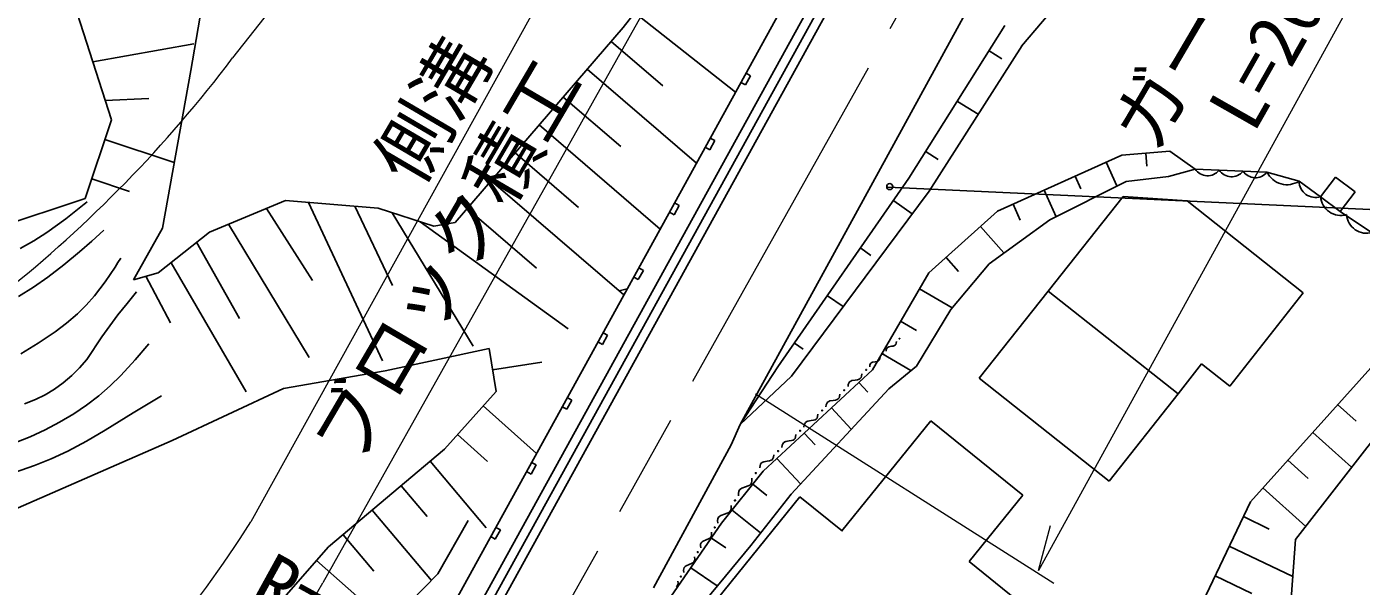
# Model space of a CAD drawing. Units: millimetres, scale not verified. Extents: x 40000 to 680000, y 20000 to 380000.
# Drawn here: x 190657 to 235256, y 286324 to 305020 of the extents above; entities that cross this region are included whole.
import ezdxf
from ezdxf.enums import TextEntityAlignment as Align

# ---------------------------------------------------------------- set-up
doc = ezdxf.new("R2010")
doc.units = ezdxf.units.MM
doc.header["$LTSCALE"] = 1000
doc.linetypes.add('CHAIN', pattern=[18.5, 12, -1.5, 3.5, -1.5])
for name, color, linetype, lineweight in [('M-BGD', 7, 'Continuous', 25), ('M-BMK', 2, 'CHAIN', 13), ('M-STR-HTXT', 7, 'Continuous', 13), ('M-STR-STRC', 7, 'Continuous', 25)]:
    doc.layers.add(name, color=color, linetype=linetype, lineweight=lineweight)
doc.styles.add('ＭＳ ゴシック', font='')
doc.styles.get('ＭＳ ゴシック').set_extended_font_data('MS Gothic')

msp = doc.modelspace()

# ---------------------------------------------------------------- linework, layer by layer
at = {"layer": 'M-BGD'}
for p, q in [((205166, 284575), (225214, 320914)), ((205426, 284425), (225477, 320769)), ((205687, 284276), (225739, 320624)), ((198078, 314699), (196137, 303552)), ((217514, 313807), (210589, 304996)), ((226390, 313446), (217584, 297353)), ((219987, 313067), (204455, 284889)), ((228437, 309716), (223899, 304368)), ((192247, 305784), (193487, 301910)), ((210974, 305485), (214347, 302834)), ((204978, 298475), (210589, 304996)), ((220139, 299963), (223342, 305058)), ((192867, 303847), (196237, 304445)), ((210188, 304530), (211916, 303044)), ((220812, 299528), (223919, 304395)), ((222816, 304214), (223240, 303950)), ((196137, 303552), (195200, 298292)), ((209387, 303599), (213037, 300458)), ((214680, 303075), (214849, 303382)), ((214849, 303382), (214695, 303466)), ((214526, 303160), (214680, 303075)), ((193281, 302555), (194742, 302621)), ((208585, 302667), (210508, 301013)), ((221763, 302524), (222451, 302096)), ((193487, 301910), (192610, 299276)), ((207784, 301736), (211825, 298258)), ((193268, 301251), (195589, 300478)), ((213485, 300908), (213654, 301214)), ((213654, 301214), (213501, 301299)), ((206982, 300804), (209100, 298981)), ((213332, 300992), (213485, 300908)), ((220711, 300835), (221112, 300585)), ((223103, 298854), (227251, 300723)), ((227251, 300723), (228862, 300862)), ((228056, 300792), (228093, 300366)), ((228862, 300862), (229702, 300257)), ((226733, 300489), (227089, 299698)), ((228812, 300019), (229702, 300257)), ((229702, 300257), (232104, 300158)), ((232104, 300158), (233176, 299858)), ((192830, 299935), (194087, 299516)), ((206181, 299873), (210613, 296059)), ((215763, 293658), (220139, 299963)), ((224852, 298571), (227397, 299853)), ((225695, 300022), (225884, 299604)), ((227397, 299853), (228812, 300019)), ((233176, 299858), (233897, 299339)), ((233897, 299339), (234395, 299998)), ((234395, 299998), (235045, 299507)), ((192610, 299276), (186799, 297356)), ((216209, 293341), (220812, 299528)), ((224658, 299555), (225055, 298673)), ((224792, 296184), (227297, 299348)), ((227297, 299348), (229437, 299203)), ((233897, 299339), (234546, 298848)), ((234546, 298848), (235045, 299507)), ((191961, 298606), (192578, 299090)), ((192578, 299090), (192625, 299127)), ((192625, 299127), (192676, 299168)), ((196761, 298159), (199301, 299214)), ((198666, 298950), (200203, 296544)), ((199301, 299214), (202398, 298956)), ((200075, 299149), (202546, 293860)), ((201624, 299020), (202884, 296371)), ((202398, 298956), (204267, 298351)), ((205379, 298941), (207693, 296950)), ((212137, 298825), (212290, 298740)), ((212290, 298740), (212459, 299047)), ((212459, 299047), (212306, 299131)), ((219632, 299199), (220247, 298769)), ((220803, 296797), (223103, 298854)), ((223621, 299087), (223860, 298557)), ((229437, 299203), (233317, 296132)), ((236494, 297547), (234546, 298848)), ((191330, 298149), (191961, 298606)), ((197396, 298422), (200100, 293970)), ((202865, 298805), (205573, 294350)), ((203800, 298503), (208748, 294926)), ((204267, 298351), (204978, 298475)), ((224852, 298571), (222822, 297103)), ((190895, 297869), (191330, 298149)), ((192830, 297859), (193238, 298227)), ((195200, 298292), (194230, 296568)), ((195052, 296793), (196761, 298159)), ((222528, 298340), (223315, 297460)), ((190442, 297614), (190895, 297869)), ((191899, 297059), (192422, 297499)), ((192422, 297499), (192830, 297859)), ((196333, 297817), (197763, 295268)), ((218526, 297616), (218867, 297378)), ((191360, 296647), (191899, 297059)), ((193608, 296991), (193704, 297139)), ((193704, 297139), (193800, 297287)), ((195479, 297135), (197987, 292816)), ((217584, 297353), (214497, 291729)), ((221378, 297311), (221796, 296845)), ((222822, 297103), (221534, 295570)), ((190879, 296315), (191360, 296647)), ((193275, 296501), (193608, 296991)), ((194230, 296568), (195052, 296793)), ((194641, 296681), (195460, 295129)), ((210942, 296657), (211095, 296573)), ((211095, 296573), (211264, 296879)), ((211264, 296879), (211111, 296964)), ((218917, 293558), (220803, 296797)), ((190382, 296009), (190879, 296315)), ((192921, 296032), (193275, 296501)), ((194013, 295777), (194328, 296159)), ((210457, 296193), (210726, 296266)), ((220489, 296257), (221578, 295623)), ((224792, 296184), (222490, 293275)), ((229131, 292751), (224792, 296184)), ((192352, 295426), (192647, 295719)), ((192647, 295719), (192921, 296032)), ((193704, 295391), (194013, 295777)), ((217421, 296033), (217941, 295669)), ((233317, 296132), (230859, 293010)), ((191990, 295115), (192352, 295426)), ((193172, 294657), (193704, 295391)), ((221534, 295570), (220394, 293683)), ((191044, 294450), (191607, 294826)), ((191607, 294826), (191990, 295115)), ((219860, 295178), (220392, 294868)), ((190461, 294096), (191044, 294450)), ((192664, 293905), (193172, 294657)), ((194281, 293886), (194743, 294426)), ((209747, 294490), (209901, 294405)), ((209901, 294405), (210070, 294712)), ((210070, 294712), (209916, 294796)), ((216316, 294450), (216599, 294252)), ((219612, 294350), (219651, 294364)), ((219651, 294364), (219676, 294379)), ((219676, 294379), (219699, 294406)), ((219699, 294406), (219712, 294444)), ((219712, 294444), (219720, 294501)), ((231550, 289148), (236545, 294713)), ((202640, 293519), (206115, 294267)), ((206115, 294267), (206341, 292838)), ((219153, 293892), (219166, 293930)), ((219166, 293930), (219174, 293987)), ((219232, 294098), (220207, 293530)), ((219374, 294175), (219381, 294230)), ((219381, 294230), (219391, 294263)), ((219391, 294263), (219413, 294294)), ((219413, 294294), (219444, 294316)), ((219444, 294316), (219470, 294327)), ((219470, 294327), (219551, 294342)), ((219551, 294342), (219612, 294350)), ((192163, 293363), (192425, 293624)), ((192425, 293624), (192664, 293905)), ((193805, 293366), (194281, 293886)), ((202640, 293519), (199239, 292938)), ((206228, 293553), (207872, 293812)), ((214497, 291729), (215763, 293658)), ((215269, 290173), (218917, 293558)), ((218828, 293660), (218835, 293716)), ((218835, 293716), (218845, 293749)), ((218845, 293749), (218867, 293780)), ((218867, 293780), (218898, 293801)), ((218898, 293801), (218924, 293813)), ((218924, 293813), (219005, 293827)), ((219005, 293827), (219066, 293836)), ((219066, 293836), (219105, 293850)), ((219105, 293850), (219130, 293865)), ((219130, 293865), (219153, 293892)), ((220394, 293683), (219471, 292926)), ((229920, 293753), (229131, 292751)), ((230859, 293010), (229920, 293753)), ((191581, 292909), (191881, 293124)), ((191881, 293124), (192163, 293363)), ((193070, 292691), (193448, 293017)), ((193448, 293017), (193805, 293366)), ((214497, 291729), (216209, 293341)), ((218103, 292994), (218113, 293068)), ((218113, 293068), (218128, 293111)), ((218128, 293111), (218158, 293153)), ((218158, 293153), (218199, 293181)), ((218199, 293181), (218234, 293195)), ((218234, 293195), (218342, 293214)), ((218342, 293214), (218424, 293225)), ((218424, 293225), (218476, 293242)), ((218461, 293135), (218762, 292811)), ((218476, 293242), (218509, 293262)), ((218509, 293262), (218540, 293298)), ((218540, 293298), (218558, 293348)), ((218558, 293348), (218570, 293424)), ((222490, 293275), (226828, 289842)), ((237134, 293141), (233055, 287884)), ((190946, 292565), (191269, 292723)), ((191269, 292723), (191581, 292909)), ((192657, 292375), (193070, 292691)), ((194218, 292119), (195159, 292693)), ((199239, 292938), (195518, 291194)), ((206341, 292838), (204620, 290909)), ((208875, 292544), (208721, 292629)), ((219471, 292926), (216198, 289405)), ((217740, 292565), (217773, 292585)), ((217773, 292585), (217804, 292621)), ((217804, 292621), (217823, 292671)), ((217823, 292671), (217835, 292747)), ((229131, 292751), (226828, 289842)), ((190579, 292422), (190946, 292565)), ((192228, 292086), (192657, 292375)), ((205911, 292355), (207694, 290764)), ((208553, 292322), (208706, 292237)), ((208706, 292237), (208875, 292544)), ((217367, 292317), (217377, 292391)), ((217377, 292391), (217392, 292434)), ((217392, 292434), (217422, 292476)), ((217422, 292476), (217463, 292504)), ((217463, 292504), (217498, 292518)), ((217498, 292518), (217606, 292537)), ((217549, 292289), (218213, 291573)), ((217606, 292537), (217688, 292548)), ((217688, 292548), (217740, 292565)), ((234464, 292394), (235080, 291841)), ((191277, 291554), (191758, 291805)), ((191758, 291805), (192228, 292086)), ((193277, 291539), (194218, 292119)), ((214200, 291048), (214497, 291729)), ((216631, 291640), (216641, 291714)), ((216641, 291714), (216656, 291757)), ((216656, 291757), (216686, 291799)), ((216686, 291799), (216727, 291827)), ((216727, 291827), (216762, 291841)), ((216762, 291841), (216870, 291860)), ((216870, 291860), (216952, 291871)), ((216952, 291871), (217004, 291888)), ((217004, 291888), (217037, 291908)), ((217037, 291908), (217068, 291944)), ((217068, 291944), (217087, 291994)), ((217087, 291994), (217099, 292070)), ((220872, 291849), (217899, 288176)), ((223940, 289366), (220872, 291849)), ((190258, 291121), (190771, 291323)), ((190771, 291323), (191277, 291554)), ((192656, 291175), (193277, 291539)), ((205050, 291391), (206052, 290497)), ((216301, 291231), (216332, 291267)), ((216332, 291267), (216351, 291317)), ((216351, 291317), (216363, 291393)), ((216637, 291442), (217000, 291051)), ((233631, 291466), (234930, 290301)), ((195518, 291194), (187118, 287529)), ((191473, 290583), (192026, 290839)), ((192026, 290839), (192656, 291175)), ((204620, 290909), (200747, 287639)), ((211608, 286269), (214200, 291048)), ((215895, 290963), (215905, 291037)), ((215905, 291037), (215920, 291080)), ((215920, 291080), (215950, 291122)), ((215950, 291122), (215991, 291150)), ((215991, 291150), (216026, 291164)), ((216026, 291164), (216134, 291183)), ((216134, 291183), (216216, 291194)), ((216216, 291194), (216268, 291211)), ((216268, 291211), (216301, 291231)), ((190252, 290124), (190912, 290356)), ((190912, 290356), (191473, 290583)), ((204136, 290500), (206010, 288280)), ((207511, 290070), (207680, 290377)), ((207680, 290377), (207527, 290461)), ((215159, 290286), (215169, 290360)), ((215169, 290360), (215184, 290403)), ((215184, 290403), (215214, 290445)), ((215214, 290445), (215255, 290473)), ((215255, 290473), (215290, 290487)), ((215290, 290487), (215398, 290506)), ((215398, 290506), (215480, 290517)), ((215480, 290517), (215532, 290534)), ((215532, 290534), (215565, 290554)), ((215565, 290554), (215596, 290590)), ((215596, 290590), (215615, 290640)), ((215615, 290640), (215627, 290716)), ((215725, 290596), (216514, 289745)), ((232799, 290539), (233482, 289926)), ((207358, 290155), (207511, 290070)), ((213879, 288434), (215269, 290173)), ((214892, 289845), (214890, 289933)), ((203168, 289683), (204035, 288655)), ((214444, 289438), (214451, 289490)), ((214451, 289490), (214477, 289543)), ((214477, 289543), (214519, 289584)), ((214519, 289584), (214555, 289607)), ((214555, 289607), (214674, 289650)), ((214674, 289650), (214765, 289678)), ((214765, 289678), (214820, 289708)), ((214820, 289708), (214853, 289737)), ((214853, 289737), (214882, 289784)), ((214882, 289784), (214892, 289845)), ((214921, 289738), (215394, 289361)), ((231967, 289611), (233398, 288327)), ((212602, 284509), (216492, 289315)), ((214195, 288931), (214193, 289019)), ((214447, 289352), (214444, 289438)), ((216198, 289405), (214850, 287693)), ((216492, 289315), (217915, 288163)), ((223940, 289366), (222149, 287153)), ((231550, 289148), (229660, 285188)), ((202200, 288865), (204180, 286519)), ((213747, 288524), (213754, 288576)), ((213754, 288576), (213780, 288629)), ((213780, 288629), (213822, 288669)), ((213822, 288669), (213858, 288692)), ((213858, 288692), (213977, 288735)), ((213977, 288735), (214067, 288764)), ((214067, 288764), (214123, 288794)), ((214123, 288794), (214156, 288823)), ((214156, 288823), (214184, 288870)), ((214184, 288870), (214195, 288931)), ((214227, 288869), (215178, 288109)), ((231314, 288653), (232182, 288238)), ((204395, 286737), (205414, 288527)), ((206316, 287902), (206485, 288209)), ((206485, 288209), (206332, 288294)), ((210450, 283469), (213879, 288434)), ((213546, 288057), (213541, 288133)), ((213750, 288438), (213747, 288524)), ((201231, 288048), (202260, 286829)), ((206163, 287987), (206316, 287902)), ((214850, 287693), (212542, 284897)), ((213174, 287684), (213178, 287730)), ((213181, 287610), (213174, 287684)), ((213178, 287730), (213198, 287777)), ((213198, 287777), (213233, 287814)), ((213233, 287814), (213263, 287836)), ((213263, 287836), (213365, 287878)), ((213365, 287878), (213442, 287907)), ((213442, 287907), (213489, 287935)), ((213489, 287935), (213517, 287962)), ((213517, 287962), (213539, 288004)), ((213536, 287938), (214019, 287605)), ((213539, 288004), (213546, 288057)), ((233055, 287884), (232893, 285608)), ((200747, 287639), (197535, 283986)), ((212973, 287180), (212979, 287233)), ((212979, 287233), (212974, 287309)), ((230841, 287663), (232967, 286648)), ((200346, 287182), (202754, 285065)), ((212607, 286861), (212611, 286906)), ((212614, 286786), (212607, 286861)), ((212611, 286906), (212631, 286953)), ((212631, 286953), (212666, 286990)), ((212666, 286990), (212696, 287012)), ((212696, 287012), (212798, 287054)), ((212798, 287054), (212875, 287083)), ((212851, 286945), (213731, 286337)), ((212875, 287083), (212922, 287111)), ((212922, 287111), (212950, 287138)), ((212950, 287138), (212973, 287180)), ((223736, 285868), (222149, 287153)), ((202048, 284346), (204395, 286737)), ((212368, 286312), (212394, 286338)), ((212394, 286338), (212416, 286378)), ((212416, 286378), (212422, 286428)), ((212422, 286428), (212417, 286501)), ((230369, 286673), (231593, 286089))]:
    msp.add_line(p, q, dxfattribs=at)
for centre, radius in [((219497, 299677), 100), ((219824, 294599), 11.2), ((219278, 294085), 11.2), ((218710, 293552), 15), ((217974, 292875), 15), ((217238, 292198), 15), ((216502, 291521), 15), ((215766, 290844), 15), ((215023, 290107), 17.2), ((214326, 289192), 17.2), ((213648, 288290), 15), ((213081, 287466), 15), ((212519, 286649), 14.2)]:
    msp.add_circle(centre, radius, dxfattribs=at)
for centre, radius, start, end in [((230115, 300541), 501, 214.5113, 320.7715), ((230915, 300508), 501, 214.5113, 320.7715), ((231716, 300475), 501, 214.5113, 320.7715), ((232774, 300485), 744, 205.9708, 302.7262), ((233731, 299869), 555, 181.1357, 287.396), ((234573, 299393), 678, 184.5339, 286.2362), ((235438, 298796), 678, 184.5339, 286.2362)]:
    msp.add_arc(centre, radius, start, end, dxfattribs=at)
at = {"layer": 'M-BMK'}
msp.add_line((227813, 319779), (206081, 280987), dxfattribs=at)
at = {"layer": 'M-STR-HTXT'}
for p, q in [((216732, 322022), (198142, 288483)), ((211251, 321501), (197537, 303975)), ((219021, 319330), (200552, 286443)), ((239209, 313674), (224470, 286848)), ((204267, 298351), (204978, 298475)), ((215016, 292753), (224982, 286433)), ((224470, 286848), (224866, 288354))]:
    msp.add_line(p, q, dxfattribs=at)
for centre, radius, start, end in [((162664, 330321), 43706, 308.5193, 322.929), ((170339, 305726), 32716, 309.7128, 328.1942), ((176437, 300014), 27672, 308.5023, 330.631)]:
    msp.add_arc(centre, radius, start, end, dxfattribs=at)
at = {"layer": 'M-STR-STRC'}
msp.add_line((219435, 299659), (257763, 297881), dxfattribs=at)

# ---------------------------------------------------------------- texts
at = {"layer": 'M-STR-HTXT', "style": 'ＭＳ ゴシック'}
for s, rotation, p in [('ガードレール', 59.6, (228841, 300475)), ('ブロック積工\u3000L=70.0', 59.6, (202150, 289984)), ('L=20.0', 60.4, (232136, 301137)), ('側溝', 59.6, (204217, 299323)), ('R=60', 331.2, (197777, 285416))]:
    msp.add_text(s, height=1833, rotation=rotation, dxfattribs=at).set_placement(p, align=Align.BOTTOM_LEFT)

doc.saveas('drawing.dxf')
